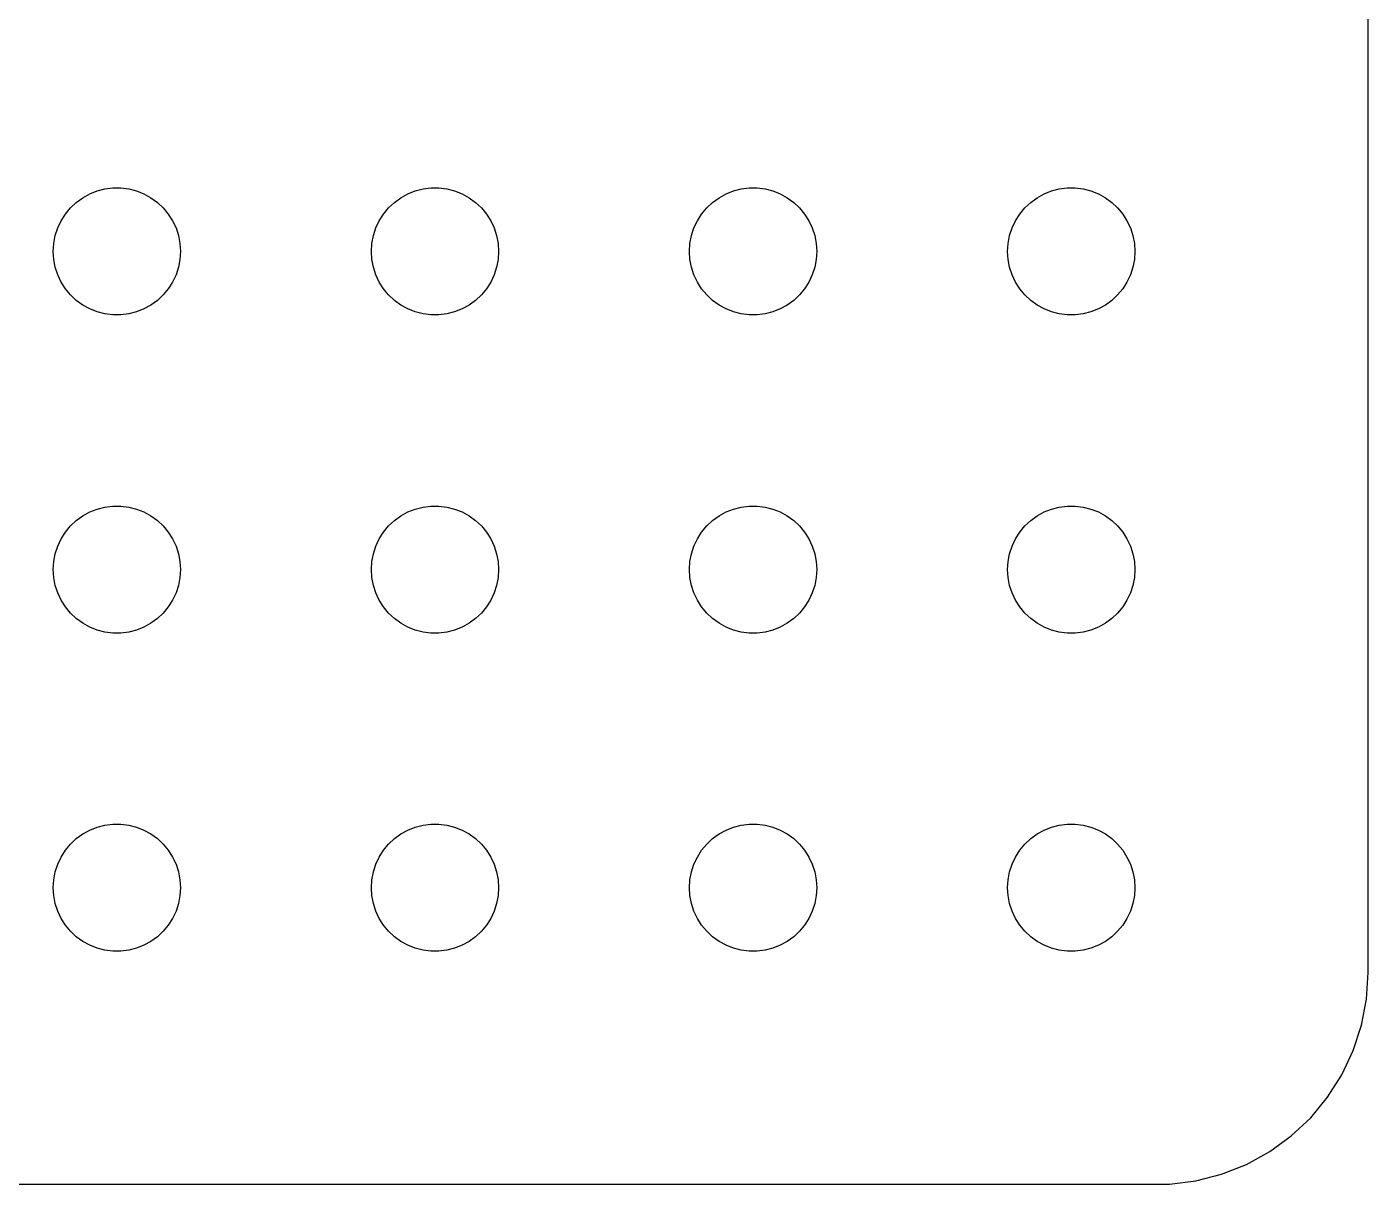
# Model space of a CAD drawing. Header units: metres. Extents: x -120 to 120, y -112 to 112.
# Drawn here: x 87.88 to 119.5, y -111.99 to -84.71 of the extents above; entities that cross this region are included whole.
import ezdxf

# ---------------------------------------------------------------- set-up
doc = ezdxf.new("R2010")
doc.units = ezdxf.units.M

msp = doc.modelspace()

# ---------------------------------------------------------------- linework, layer by layer
for p, q in [((119.5, -107), (119.5, 107)), ((89.5365, -88.5734), (89.7189, -88.5266)), ((89.7189, -88.5266), (89.9058, -88.503)), ((89.9058, -88.503), (90.0942, -88.503)), ((90.0942, -88.503), (90.2811, -88.5266)), ((90.2811, -88.5266), (90.4635, -88.5734)), ((97.0365, -88.5734), (97.2189, -88.5266)), ((97.2189, -88.5266), (97.4058, -88.503)), ((97.4058, -88.503), (97.5942, -88.503)), ((97.5942, -88.503), (97.7811, -88.5266)), ((97.7811, -88.5266), (97.9635, -88.5734)), ((104.536, -88.5734), (104.719, -88.5266)), ((104.719, -88.5266), (104.906, -88.503)), ((104.906, -88.503), (105.094, -88.503)), ((105.094, -88.503), (105.281, -88.5266)), ((105.281, -88.5266), (105.464, -88.5734)), ((112.036, -88.5734), (112.219, -88.5266)), ((112.219, -88.5266), (112.406, -88.503)), ((112.406, -88.503), (112.594, -88.503)), ((112.594, -88.503), (112.781, -88.5266)), ((112.781, -88.5266), (112.964, -88.5734)), ((88.9065, -88.9732), (89.0439, -88.8442)), ((89.0439, -88.8442), (89.1963, -88.7335)), ((89.1963, -88.7335), (89.3613, -88.6428)), ((89.3613, -88.6428), (89.5365, -88.5734)), ((90.4635, -88.5734), (90.6387, -88.6428)), ((90.6387, -88.6428), (90.8037, -88.7335)), ((90.8037, -88.7335), (90.9561, -88.8442)), ((90.9561, -88.8442), (91.0934, -88.9732)), ((96.4065, -88.9732), (96.5439, -88.8442)), ((96.5439, -88.8442), (96.6963, -88.7335)), ((96.6963, -88.7335), (96.8613, -88.6428)), ((96.8613, -88.6428), (97.0365, -88.5734)), ((97.9635, -88.5734), (98.1387, -88.6428)), ((98.1387, -88.6428), (98.3037, -88.7335)), ((98.3037, -88.7335), (98.4561, -88.8442)), ((98.4561, -88.8442), (98.5934, -88.9732)), ((103.907, -88.9732), (104.044, -88.8442)), ((104.044, -88.8442), (104.196, -88.7335)), ((104.196, -88.7335), (104.361, -88.6428)), ((104.361, -88.6428), (104.536, -88.5734)), ((105.464, -88.5734), (105.639, -88.6428)), ((105.639, -88.6428), (105.804, -88.7335)), ((105.804, -88.7335), (105.956, -88.8442)), ((105.956, -88.8442), (106.093, -88.9732)), ((111.407, -88.9732), (111.544, -88.8442)), ((111.544, -88.8442), (111.696, -88.7335)), ((111.696, -88.7335), (111.861, -88.6428)), ((111.861, -88.6428), (112.036, -88.5734)), ((112.964, -88.5734), (113.139, -88.6428)), ((113.139, -88.6428), (113.304, -88.7335)), ((113.304, -88.7335), (113.456, -88.8442)), ((113.456, -88.8442), (113.593, -88.9732)), ((88.6855, -89.2774), (88.7865, -89.1183)), ((88.7865, -89.1183), (88.9065, -88.9732)), ((91.0934, -88.9732), (91.2135, -89.1183)), ((91.2135, -89.1183), (91.3145, -89.2774)), ((96.1855, -89.2774), (96.2865, -89.1183)), ((96.2865, -89.1183), (96.4065, -88.9732)), ((98.5934, -88.9732), (98.7135, -89.1183)), ((98.7135, -89.1183), (98.8145, -89.2774)), ((103.686, -89.2774), (103.786, -89.1183)), ((103.786, -89.1183), (103.907, -88.9732)), ((106.093, -88.9732), (106.214, -89.1183)), ((106.214, -89.1183), (106.314, -89.2774)), ((111.186, -89.2774), (111.286, -89.1183)), ((111.286, -89.1183), (111.407, -88.9732)), ((113.593, -88.9732), (113.714, -89.1183)), ((113.714, -89.1183), (113.814, -89.2774)), ((88.5471, -89.627), (88.6053, -89.4478)), ((88.6053, -89.4478), (88.6855, -89.2774)), ((91.3145, -89.2774), (91.3947, -89.4478)), ((91.3947, -89.4478), (91.4529, -89.627)), ((96.0471, -89.627), (96.1053, -89.4478)), ((96.1053, -89.4478), (96.1855, -89.2774)), ((98.8145, -89.2774), (98.8947, -89.4478)), ((98.8947, -89.4478), (98.9529, -89.627)), ((103.547, -89.627), (103.605, -89.4478)), ((103.605, -89.4478), (103.686, -89.2774)), ((106.314, -89.2774), (106.395, -89.4478)), ((106.395, -89.4478), (106.453, -89.627)), ((111.047, -89.627), (111.105, -89.4478)), ((111.105, -89.4478), (111.186, -89.2774)), ((113.814, -89.2774), (113.895, -89.4478)), ((113.895, -89.4478), (113.953, -89.627)), ((88.5118, -89.812), (88.5471, -89.627)), ((91.4529, -89.627), (91.4882, -89.812)), ((96.0118, -89.812), (96.0471, -89.627)), ((98.9529, -89.627), (98.9882, -89.812)), ((103.512, -89.812), (103.547, -89.627)), ((106.453, -89.627), (106.488, -89.812)), ((111.012, -89.812), (111.047, -89.627)), ((113.953, -89.627), (113.988, -89.812)), ((88.5, -90), (88.5118, -89.812)), ((88.5118, -90.188), (88.5, -90)), ((91.4882, -89.812), (91.5, -90)), ((91.5, -90), (91.4882, -90.188)), ((96, -90), (96.0118, -89.812)), ((96.0118, -90.188), (96, -90)), ((98.9882, -89.812), (99, -90)), ((99, -90), (98.9882, -90.188)), ((103.5, -90), (103.512, -89.812)), ((103.512, -90.188), (103.5, -90)), ((106.488, -89.812), (106.5, -90)), ((106.5, -90), (106.488, -90.188)), ((111, -90), (111.012, -89.812)), ((111.012, -90.188), (111, -90)), ((113.988, -89.812), (114, -90)), ((114, -90), (113.988, -90.188)), ((88.5471, -90.373), (88.5118, -90.188)), ((88.6053, -90.5522), (88.5471, -90.373)), ((91.4529, -90.373), (91.3947, -90.5522)), ((91.4882, -90.188), (91.4529, -90.373)), ((96.0471, -90.373), (96.0118, -90.188)), ((96.1053, -90.5522), (96.0471, -90.373)), ((98.9529, -90.373), (98.8947, -90.5522)), ((98.9882, -90.188), (98.9529, -90.373)), ((103.547, -90.373), (103.512, -90.188)), ((103.605, -90.5522), (103.547, -90.373)), ((106.453, -90.373), (106.395, -90.5522)), ((106.488, -90.188), (106.453, -90.373)), ((111.047, -90.373), (111.012, -90.188)), ((111.105, -90.5522), (111.047, -90.373)), ((113.953, -90.373), (113.895, -90.5522)), ((113.988, -90.188), (113.953, -90.373)), ((88.6855, -90.7226), (88.6053, -90.5522)), ((88.7865, -90.8817), (88.6855, -90.7226)), ((91.3145, -90.7226), (91.2135, -90.8817)), ((91.3947, -90.5522), (91.3145, -90.7226)), ((96.1855, -90.7226), (96.1053, -90.5522)), ((96.2865, -90.8817), (96.1855, -90.7226)), ((98.8145, -90.7226), (98.7135, -90.8817)), ((98.8947, -90.5522), (98.8145, -90.7226)), ((103.686, -90.7226), (103.605, -90.5522)), ((103.786, -90.8817), (103.686, -90.7226)), ((106.314, -90.7226), (106.214, -90.8817)), ((106.395, -90.5522), (106.314, -90.7226)), ((111.186, -90.7226), (111.105, -90.5522)), ((111.286, -90.8817), (111.186, -90.7226)), ((113.814, -90.7226), (113.714, -90.8817)), ((113.895, -90.5522), (113.814, -90.7226)), ((88.9065, -91.0268), (88.7865, -90.8817)), ((89.0439, -91.1558), (88.9065, -91.0268)), ((91.0934, -91.0268), (90.9561, -91.1558)), ((91.2135, -90.8817), (91.0934, -91.0268)), ((96.4065, -91.0268), (96.2865, -90.8817)), ((96.5439, -91.1558), (96.4065, -91.0268)), ((98.5934, -91.0268), (98.4561, -91.1558)), ((98.7135, -90.8817), (98.5934, -91.0268)), ((103.907, -91.0268), (103.786, -90.8817)), ((104.044, -91.1558), (103.907, -91.0268)), ((106.093, -91.0268), (105.956, -91.1558)), ((106.214, -90.8817), (106.093, -91.0268)), ((111.407, -91.0268), (111.286, -90.8817)), ((111.544, -91.1558), (111.407, -91.0268)), ((113.593, -91.0268), (113.456, -91.1558)), ((113.714, -90.8817), (113.593, -91.0268)), ((89.1963, -91.2665), (89.0439, -91.1558)), ((89.3613, -91.3572), (89.1963, -91.2665)), ((89.5365, -91.4266), (89.3613, -91.3572)), ((90.6387, -91.3572), (90.4635, -91.4266)), ((90.8037, -91.2665), (90.6387, -91.3572)), ((90.9561, -91.1558), (90.8037, -91.2665)), ((96.6963, -91.2665), (96.5439, -91.1558)), ((96.8613, -91.3572), (96.6963, -91.2665)), ((97.0365, -91.4266), (96.8613, -91.3572)), ((98.1387, -91.3572), (97.9635, -91.4266)), ((98.3037, -91.2665), (98.1387, -91.3572)), ((98.4561, -91.1558), (98.3037, -91.2665)), ((104.196, -91.2665), (104.044, -91.1558)), ((104.361, -91.3572), (104.196, -91.2665)), ((104.536, -91.4266), (104.361, -91.3572)), ((105.639, -91.3572), (105.464, -91.4266)), ((105.804, -91.2665), (105.639, -91.3572)), ((105.956, -91.1558), (105.804, -91.2665)), ((111.696, -91.2665), (111.544, -91.1558)), ((111.861, -91.3572), (111.696, -91.2665)), ((112.036, -91.4266), (111.861, -91.3572)), ((113.139, -91.3572), (112.964, -91.4266)), ((113.304, -91.2665), (113.139, -91.3572)), ((113.456, -91.1558), (113.304, -91.2665)), ((89.7189, -91.4734), (89.5365, -91.4266)), ((89.9058, -91.497), (89.7189, -91.4734)), ((90.0942, -91.497), (89.9058, -91.497)), ((90.2811, -91.4734), (90.0942, -91.497)), ((90.4635, -91.4266), (90.2811, -91.4734)), ((97.2189, -91.4734), (97.0365, -91.4266)), ((97.4058, -91.497), (97.2189, -91.4734)), ((97.5942, -91.497), (97.4058, -91.497)), ((97.7811, -91.4734), (97.5942, -91.497)), ((97.9635, -91.4266), (97.7811, -91.4734)), ((104.719, -91.4734), (104.536, -91.4266)), ((104.906, -91.497), (104.719, -91.4734)), ((105.094, -91.497), (104.906, -91.497)), ((105.281, -91.4734), (105.094, -91.497)), ((105.464, -91.4266), (105.281, -91.4734)), ((112.219, -91.4734), (112.036, -91.4266)), ((112.406, -91.497), (112.219, -91.4734)), ((112.594, -91.497), (112.406, -91.497)), ((112.781, -91.4734), (112.594, -91.497)), ((112.964, -91.4266), (112.781, -91.4734)), ((89.3613, -96.1428), (89.5365, -96.0734)), ((89.5365, -96.0734), (89.7189, -96.0266)), ((89.7189, -96.0266), (89.9058, -96.003)), ((89.9058, -96.003), (90.0942, -96.003)), ((90.0942, -96.003), (90.2811, -96.0266)), ((90.2811, -96.0266), (90.4635, -96.0734)), ((90.4635, -96.0734), (90.6387, -96.1428)), ((96.8613, -96.1428), (97.0365, -96.0734)), ((97.0365, -96.0734), (97.2189, -96.0266)), ((97.2189, -96.0266), (97.4058, -96.003)), ((97.4058, -96.003), (97.5942, -96.003)), ((97.5942, -96.003), (97.7811, -96.0266)), ((97.7811, -96.0266), (97.9635, -96.0734)), ((97.9635, -96.0734), (98.1387, -96.1428)), ((104.361, -96.1428), (104.536, -96.0734)), ((104.536, -96.0734), (104.719, -96.0266)), ((104.719, -96.0266), (104.906, -96.003)), ((104.906, -96.003), (105.094, -96.003)), ((105.094, -96.003), (105.281, -96.0266)), ((105.281, -96.0266), (105.464, -96.0734)), ((105.464, -96.0734), (105.639, -96.1428)), ((111.861, -96.1428), (112.036, -96.0734)), ((112.036, -96.0734), (112.219, -96.0266)), ((112.219, -96.0266), (112.406, -96.003)), ((112.406, -96.003), (112.594, -96.003)), ((112.594, -96.003), (112.781, -96.0266)), ((112.781, -96.0266), (112.964, -96.0734)), ((112.964, -96.0734), (113.139, -96.1428)), ((88.9065, -96.4732), (89.0439, -96.3442)), ((89.0439, -96.3442), (89.1963, -96.2335)), ((89.1963, -96.2335), (89.3613, -96.1428)), ((90.6387, -96.1428), (90.8037, -96.2335)), ((90.8037, -96.2335), (90.9561, -96.3442)), ((90.9561, -96.3442), (91.0934, -96.4732)), ((96.4065, -96.4732), (96.5439, -96.3442)), ((96.5439, -96.3442), (96.6963, -96.2335)), ((96.6963, -96.2335), (96.8613, -96.1428)), ((98.1387, -96.1428), (98.3037, -96.2335)), ((98.3037, -96.2335), (98.4561, -96.3442)), ((98.4561, -96.3442), (98.5934, -96.4732)), ((103.907, -96.4732), (104.044, -96.3442)), ((104.044, -96.3442), (104.196, -96.2335)), ((104.196, -96.2335), (104.361, -96.1428)), ((105.639, -96.1428), (105.804, -96.2335)), ((105.804, -96.2335), (105.956, -96.3442)), ((105.956, -96.3442), (106.093, -96.4732)), ((111.407, -96.4732), (111.544, -96.3442)), ((111.544, -96.3442), (111.696, -96.2335)), ((111.696, -96.2335), (111.861, -96.1428)), ((113.139, -96.1428), (113.304, -96.2335)), ((113.304, -96.2335), (113.456, -96.3442)), ((113.456, -96.3442), (113.593, -96.4732)), ((88.6855, -96.7774), (88.7865, -96.6183)), ((88.7865, -96.6183), (88.9065, -96.4732)), ((91.0934, -96.4732), (91.2135, -96.6183)), ((91.2135, -96.6183), (91.3145, -96.7774)), ((96.1855, -96.7774), (96.2865, -96.6183)), ((96.2865, -96.6183), (96.4065, -96.4732)), ((98.5934, -96.4732), (98.7135, -96.6183)), ((98.7135, -96.6183), (98.8145, -96.7774)), ((103.686, -96.7774), (103.786, -96.6183)), ((103.786, -96.6183), (103.907, -96.4732)), ((106.093, -96.4732), (106.214, -96.6183)), ((106.214, -96.6183), (106.314, -96.7774)), ((111.186, -96.7774), (111.286, -96.6183)), ((111.286, -96.6183), (111.407, -96.4732)), ((113.593, -96.4732), (113.714, -96.6183)), ((113.714, -96.6183), (113.814, -96.7774)), ((88.5471, -97.127), (88.6053, -96.9478)), ((88.6053, -96.9478), (88.6855, -96.7774)), ((91.3145, -96.7774), (91.3947, -96.9478)), ((91.3947, -96.9478), (91.4529, -97.127)), ((96.0471, -97.127), (96.1053, -96.9478)), ((96.1053, -96.9478), (96.1855, -96.7774)), ((98.8145, -96.7774), (98.8947, -96.9478)), ((98.8947, -96.9478), (98.9529, -97.127)), ((103.547, -97.127), (103.605, -96.9478)), ((103.605, -96.9478), (103.686, -96.7774)), ((106.314, -96.7774), (106.395, -96.9478)), ((106.395, -96.9478), (106.453, -97.127)), ((111.047, -97.127), (111.105, -96.9478)), ((111.105, -96.9478), (111.186, -96.7774)), ((113.814, -96.7774), (113.895, -96.9478)), ((113.895, -96.9478), (113.953, -97.127)), ((88.5, -97.5), (88.5118, -97.312)), ((88.5118, -97.312), (88.5471, -97.127)), ((91.4529, -97.127), (91.4882, -97.312)), ((91.4882, -97.312), (91.5, -97.5)), ((96, -97.5), (96.0118, -97.312)), ((96.0118, -97.312), (96.0471, -97.127)), ((98.9529, -97.127), (98.9882, -97.312)), ((98.9882, -97.312), (99, -97.5)), ((103.5, -97.5), (103.512, -97.312)), ((103.512, -97.312), (103.547, -97.127)), ((106.453, -97.127), (106.488, -97.312)), ((106.488, -97.312), (106.5, -97.5)), ((111, -97.5), (111.012, -97.312)), ((111.012, -97.312), (111.047, -97.127)), ((113.953, -97.127), (113.988, -97.312)), ((113.988, -97.312), (114, -97.5)), ((88.5118, -97.688), (88.5, -97.5)), ((88.5471, -97.873), (88.5118, -97.688)), ((91.4882, -97.688), (91.4529, -97.873)), ((91.5, -97.5), (91.4882, -97.688)), ((96.0118, -97.688), (96, -97.5)), ((96.0471, -97.873), (96.0118, -97.688)), ((98.9882, -97.688), (98.9529, -97.873)), ((99, -97.5), (98.9882, -97.688)), ((103.512, -97.688), (103.5, -97.5)), ((103.547, -97.873), (103.512, -97.688)), ((106.488, -97.688), (106.453, -97.873)), ((106.5, -97.5), (106.488, -97.688)), ((111.012, -97.688), (111, -97.5)), ((111.047, -97.873), (111.012, -97.688)), ((113.988, -97.688), (113.953, -97.873)), ((114, -97.5), (113.988, -97.688)), ((88.6053, -98.0522), (88.5471, -97.873)), ((91.4529, -97.873), (91.3947, -98.0522)), ((96.1053, -98.0522), (96.0471, -97.873)), ((98.9529, -97.873), (98.8947, -98.0522)), ((103.605, -98.0522), (103.547, -97.873)), ((106.453, -97.873), (106.395, -98.0522)), ((111.105, -98.0522), (111.047, -97.873)), ((113.953, -97.873), (113.895, -98.0522)), ((88.6855, -98.2226), (88.6053, -98.0522)), ((88.7865, -98.3817), (88.6855, -98.2226)), ((91.3145, -98.2226), (91.2135, -98.3817)), ((91.3947, -98.0522), (91.3145, -98.2226)), ((96.1855, -98.2226), (96.1053, -98.0522)), ((96.2865, -98.3817), (96.1855, -98.2226)), ((98.8145, -98.2226), (98.7135, -98.3817)), ((98.8947, -98.0522), (98.8145, -98.2226)), ((103.686, -98.2226), (103.605, -98.0522)), ((103.786, -98.3817), (103.686, -98.2226)), ((106.314, -98.2226), (106.214, -98.3817)), ((106.395, -98.0522), (106.314, -98.2226)), ((111.186, -98.2226), (111.105, -98.0522)), ((111.286, -98.3817), (111.186, -98.2226)), ((113.814, -98.2226), (113.714, -98.3817)), ((113.895, -98.0522), (113.814, -98.2226)), ((88.9065, -98.5268), (88.7865, -98.3817)), ((89.0439, -98.6558), (88.9065, -98.5268)), ((89.1963, -98.7665), (89.0439, -98.6558)), ((90.9561, -98.6558), (90.8037, -98.7665)), ((91.0934, -98.5268), (90.9561, -98.6558)), ((91.2135, -98.3817), (91.0934, -98.5268)), ((96.4065, -98.5268), (96.2865, -98.3817)), ((96.5439, -98.6558), (96.4065, -98.5268)), ((96.6963, -98.7665), (96.5439, -98.6558)), ((98.4561, -98.6558), (98.3037, -98.7665)), ((98.5934, -98.5268), (98.4561, -98.6558)), ((98.7135, -98.3817), (98.5934, -98.5268)), ((103.907, -98.5268), (103.786, -98.3817)), ((104.044, -98.6558), (103.907, -98.5268)), ((104.196, -98.7665), (104.044, -98.6558)), ((105.956, -98.6558), (105.804, -98.7665)), ((106.093, -98.5268), (105.956, -98.6558)), ((106.214, -98.3817), (106.093, -98.5268)), ((111.407, -98.5268), (111.286, -98.3817)), ((111.544, -98.6558), (111.407, -98.5268)), ((111.696, -98.7665), (111.544, -98.6558)), ((113.456, -98.6558), (113.304, -98.7665)), ((113.593, -98.5268), (113.456, -98.6558)), ((113.714, -98.3817), (113.593, -98.5268)), ((89.3613, -98.8572), (89.1963, -98.7665)), ((89.5365, -98.9266), (89.3613, -98.8572)), ((89.7189, -98.9734), (89.5365, -98.9266)), ((89.9058, -98.997), (89.7189, -98.9734)), ((90.2811, -98.9734), (90.0942, -98.997)), ((90.4635, -98.9266), (90.2811, -98.9734)), ((90.6387, -98.8572), (90.4635, -98.9266)), ((90.8037, -98.7665), (90.6387, -98.8572)), ((96.8613, -98.8572), (96.6963, -98.7665)), ((97.0365, -98.9266), (96.8613, -98.8572)), ((97.2189, -98.9734), (97.0365, -98.9266)), ((97.4058, -98.997), (97.2189, -98.9734)), ((97.7811, -98.9734), (97.5942, -98.997)), ((97.9635, -98.9266), (97.7811, -98.9734)), ((98.1387, -98.8572), (97.9635, -98.9266)), ((98.3037, -98.7665), (98.1387, -98.8572)), ((104.361, -98.8572), (104.196, -98.7665)), ((104.536, -98.9266), (104.361, -98.8572)), ((104.719, -98.9734), (104.536, -98.9266)), ((104.906, -98.997), (104.719, -98.9734)), ((105.281, -98.9734), (105.094, -98.997)), ((105.464, -98.9266), (105.281, -98.9734)), ((105.639, -98.8572), (105.464, -98.9266)), ((105.804, -98.7665), (105.639, -98.8572)), ((111.861, -98.8572), (111.696, -98.7665)), ((112.036, -98.9266), (111.861, -98.8572)), ((112.219, -98.9734), (112.036, -98.9266)), ((112.406, -98.997), (112.219, -98.9734)), ((112.781, -98.9734), (112.594, -98.997)), ((112.964, -98.9266), (112.781, -98.9734)), ((113.139, -98.8572), (112.964, -98.9266)), ((113.304, -98.7665), (113.139, -98.8572)), ((90.0942, -98.997), (89.9058, -98.997)), ((97.5942, -98.997), (97.4058, -98.997)), ((105.094, -98.997), (104.906, -98.997)), ((112.594, -98.997), (112.406, -98.997)), ((89.1963, -103.734), (89.3613, -103.643)), ((89.3613, -103.643), (89.5365, -103.573)), ((89.5365, -103.573), (89.7189, -103.527)), ((89.7189, -103.527), (89.9058, -103.503)), ((89.9058, -103.503), (90.0942, -103.503)), ((90.0942, -103.503), (90.2811, -103.527)), ((90.2811, -103.527), (90.4635, -103.573)), ((90.4635, -103.573), (90.6387, -103.643)), ((90.6387, -103.643), (90.8037, -103.734)), ((96.6963, -103.734), (96.8613, -103.643)), ((96.8613, -103.643), (97.0365, -103.573)), ((97.0365, -103.573), (97.2189, -103.527)), ((97.2189, -103.527), (97.4058, -103.503)), ((97.4058, -103.503), (97.5942, -103.503)), ((97.5942, -103.503), (97.7811, -103.527)), ((97.7811, -103.527), (97.9635, -103.573)), ((97.9635, -103.573), (98.1387, -103.643)), ((98.1387, -103.643), (98.3037, -103.734)), ((104.196, -103.734), (104.361, -103.643)), ((104.361, -103.643), (104.536, -103.573)), ((104.536, -103.573), (104.719, -103.527)), ((104.719, -103.527), (104.906, -103.503)), ((104.906, -103.503), (105.094, -103.503)), ((105.094, -103.503), (105.281, -103.527)), ((105.281, -103.527), (105.464, -103.573)), ((105.464, -103.573), (105.639, -103.643)), ((105.639, -103.643), (105.804, -103.734)), ((111.696, -103.734), (111.861, -103.643)), ((111.861, -103.643), (112.036, -103.573)), ((112.036, -103.573), (112.219, -103.527)), ((112.219, -103.527), (112.406, -103.503)), ((112.406, -103.503), (112.594, -103.503)), ((112.594, -103.503), (112.781, -103.527)), ((112.781, -103.527), (112.964, -103.573)), ((112.964, -103.573), (113.139, -103.643)), ((113.139, -103.643), (113.304, -103.734)), ((88.7865, -104.118), (88.9065, -103.973)), ((88.9065, -103.973), (89.0439, -103.844)), ((89.0439, -103.844), (89.1963, -103.734)), ((90.8037, -103.734), (90.9561, -103.844)), ((90.9561, -103.844), (91.0934, -103.973)), ((91.0934, -103.973), (91.2135, -104.118)), ((96.2865, -104.118), (96.4065, -103.973)), ((96.4065, -103.973), (96.5439, -103.844)), ((96.5439, -103.844), (96.6963, -103.734)), ((98.3037, -103.734), (98.4561, -103.844)), ((98.4561, -103.844), (98.5934, -103.973)), ((98.5934, -103.973), (98.7135, -104.118)), ((103.786, -104.118), (103.907, -103.973)), ((103.907, -103.973), (104.044, -103.844)), ((104.044, -103.844), (104.196, -103.734)), ((105.804, -103.734), (105.956, -103.844)), ((105.956, -103.844), (106.093, -103.973)), ((106.093, -103.973), (106.214, -104.118)), ((111.286, -104.118), (111.407, -103.973)), ((111.407, -103.973), (111.544, -103.844)), ((111.544, -103.844), (111.696, -103.734)), ((113.304, -103.734), (113.456, -103.844)), ((113.456, -103.844), (113.593, -103.973)), ((113.593, -103.973), (113.714, -104.118)), ((88.6053, -104.448), (88.6855, -104.277)), ((88.6855, -104.277), (88.7865, -104.118)), ((91.2135, -104.118), (91.3145, -104.277)), ((91.3145, -104.277), (91.3947, -104.448)), ((96.1053, -104.448), (96.1855, -104.277)), ((96.1855, -104.277), (96.2865, -104.118)), ((98.7135, -104.118), (98.8145, -104.277)), ((98.8145, -104.277), (98.8947, -104.448)), ((103.605, -104.448), (103.686, -104.277)), ((103.686, -104.277), (103.786, -104.118)), ((106.214, -104.118), (106.314, -104.277)), ((106.314, -104.277), (106.395, -104.448)), ((111.105, -104.448), (111.186, -104.277)), ((111.186, -104.277), (111.286, -104.118)), ((113.714, -104.118), (113.814, -104.277)), ((113.814, -104.277), (113.895, -104.448)), ((88.5118, -104.812), (88.5471, -104.627)), ((88.5471, -104.627), (88.6053, -104.448)), ((91.3947, -104.448), (91.4529, -104.627)), ((91.4529, -104.627), (91.4882, -104.812)), ((96.0118, -104.812), (96.0471, -104.627)), ((96.0471, -104.627), (96.1053, -104.448)), ((98.8947, -104.448), (98.9529, -104.627)), ((98.9529, -104.627), (98.9882, -104.812)), ((103.512, -104.812), (103.547, -104.627)), ((103.547, -104.627), (103.605, -104.448)), ((106.395, -104.448), (106.453, -104.627)), ((106.453, -104.627), (106.488, -104.812)), ((111.012, -104.812), (111.047, -104.627)), ((111.047, -104.627), (111.105, -104.448)), ((113.895, -104.448), (113.953, -104.627)), ((113.953, -104.627), (113.988, -104.812)), ((88.5, -105), (88.5118, -104.812)), ((91.4882, -104.812), (91.5, -105)), ((96, -105), (96.0118, -104.812)), ((98.9882, -104.812), (99, -105)), ((103.5, -105), (103.512, -104.812)), ((106.488, -104.812), (106.5, -105)), ((111, -105), (111.012, -104.812)), ((113.988, -104.812), (114, -105)), ((88.5118, -105.188), (88.5, -105)), ((88.5471, -105.373), (88.5118, -105.188)), ((91.4882, -105.188), (91.4529, -105.373)), ((91.5, -105), (91.4882, -105.188)), ((96.0118, -105.188), (96, -105)), ((96.0471, -105.373), (96.0118, -105.188)), ((98.9882, -105.188), (98.9529, -105.373)), ((99, -105), (98.9882, -105.188)), ((103.512, -105.188), (103.5, -105)), ((103.547, -105.373), (103.512, -105.188)), ((106.488, -105.188), (106.453, -105.373)), ((106.5, -105), (106.488, -105.188)), ((111.012, -105.188), (111, -105)), ((111.047, -105.373), (111.012, -105.188)), ((113.988, -105.188), (113.953, -105.373)), ((114, -105), (113.988, -105.188)), ((88.6053, -105.552), (88.5471, -105.373)), ((88.6855, -105.723), (88.6053, -105.552)), ((91.3947, -105.552), (91.3145, -105.723)), ((91.4529, -105.373), (91.3947, -105.552)), ((96.1053, -105.552), (96.0471, -105.373)), ((96.1855, -105.723), (96.1053, -105.552)), ((98.8947, -105.552), (98.8145, -105.723)), ((98.9529, -105.373), (98.8947, -105.552)), ((103.605, -105.552), (103.547, -105.373)), ((103.686, -105.723), (103.605, -105.552)), ((106.395, -105.552), (106.314, -105.723)), ((106.453, -105.373), (106.395, -105.552)), ((111.105, -105.552), (111.047, -105.373)), ((111.186, -105.723), (111.105, -105.552)), ((113.895, -105.552), (113.814, -105.723)), ((113.953, -105.373), (113.895, -105.552)), ((88.7865, -105.882), (88.6855, -105.723)), ((88.9065, -106.027), (88.7865, -105.882)), ((91.2135, -105.882), (91.0934, -106.027)), ((91.3145, -105.723), (91.2135, -105.882)), ((96.2865, -105.882), (96.1855, -105.723)), ((96.4065, -106.027), (96.2865, -105.882)), ((98.7135, -105.882), (98.5934, -106.027)), ((98.8145, -105.723), (98.7135, -105.882)), ((103.786, -105.882), (103.686, -105.723)), ((103.907, -106.027), (103.786, -105.882)), ((106.214, -105.882), (106.093, -106.027)), ((106.314, -105.723), (106.214, -105.882)), ((111.286, -105.882), (111.186, -105.723)), ((111.407, -106.027), (111.286, -105.882)), ((113.714, -105.882), (113.593, -106.027)), ((113.814, -105.723), (113.714, -105.882)), ((89.0439, -106.156), (88.9065, -106.027)), ((89.1963, -106.266), (89.0439, -106.156)), ((90.9561, -106.156), (90.8037, -106.266)), ((91.0934, -106.027), (90.9561, -106.156)), ((96.5439, -106.156), (96.4065, -106.027)), ((96.6963, -106.266), (96.5439, -106.156)), ((98.4561, -106.156), (98.3037, -106.266)), ((98.5934, -106.027), (98.4561, -106.156)), ((104.044, -106.156), (103.907, -106.027)), ((104.196, -106.266), (104.044, -106.156)), ((105.956, -106.156), (105.804, -106.266)), ((106.093, -106.027), (105.956, -106.156)), ((111.544, -106.156), (111.407, -106.027)), ((111.696, -106.266), (111.544, -106.156)), ((113.456, -106.156), (113.304, -106.266)), ((113.593, -106.027), (113.456, -106.156)), ((89.3613, -106.357), (89.1963, -106.266)), ((89.5365, -106.427), (89.3613, -106.357)), ((89.7189, -106.473), (89.5365, -106.427)), ((89.9058, -106.497), (89.7189, -106.473)), ((90.0942, -106.497), (89.9058, -106.497)), ((90.2811, -106.473), (90.0942, -106.497)), ((90.4635, -106.427), (90.2811, -106.473)), ((90.6387, -106.357), (90.4635, -106.427)), ((90.8037, -106.266), (90.6387, -106.357)), ((96.8613, -106.357), (96.6963, -106.266)), ((97.0365, -106.427), (96.8613, -106.357)), ((97.2189, -106.473), (97.0365, -106.427)), ((97.4058, -106.497), (97.2189, -106.473)), ((97.5942, -106.497), (97.4058, -106.497)), ((97.7811, -106.473), (97.5942, -106.497)), ((97.9635, -106.427), (97.7811, -106.473)), ((98.1387, -106.357), (97.9635, -106.427)), ((98.3037, -106.266), (98.1387, -106.357)), ((104.361, -106.357), (104.196, -106.266)), ((104.536, -106.427), (104.361, -106.357)), ((104.719, -106.473), (104.536, -106.427)), ((104.906, -106.497), (104.719, -106.473)), ((105.094, -106.497), (104.906, -106.497)), ((105.281, -106.473), (105.094, -106.497)), ((105.464, -106.427), (105.281, -106.473)), ((105.639, -106.357), (105.464, -106.427)), ((105.804, -106.266), (105.639, -106.357)), ((111.861, -106.357), (111.696, -106.266)), ((112.036, -106.427), (111.861, -106.357)), ((112.219, -106.473), (112.036, -106.427)), ((112.406, -106.497), (112.219, -106.473)), ((112.594, -106.497), (112.406, -106.497)), ((112.781, -106.473), (112.594, -106.497)), ((112.964, -106.427), (112.781, -106.473)), ((113.139, -106.357), (112.964, -106.427)), ((113.304, -106.266), (113.139, -106.357)), ((119.461, -107.627), (119.5, -107)), ((119.343, -108.243), (119.461, -107.627)), ((119.149, -108.841), (119.343, -108.243)), ((118.882, -109.409), (119.149, -108.841)), ((118.545, -109.939), (118.882, -109.409)), ((118.145, -110.423), (118.545, -109.939)), ((117.687, -110.853), (118.145, -110.423)), ((117.179, -111.222), (117.687, -110.853)), ((116.629, -111.524), (117.179, -111.222)), ((116.045, -111.755), (116.629, -111.524)), ((114.814, -111.99), (115.437, -111.911)), ((115.437, -111.911), (116.045, -111.755)), ((-114.814, -111.99), (114.814, -111.99))]:
    msp.add_line(p, q)

doc.saveas('drawing.dxf')
